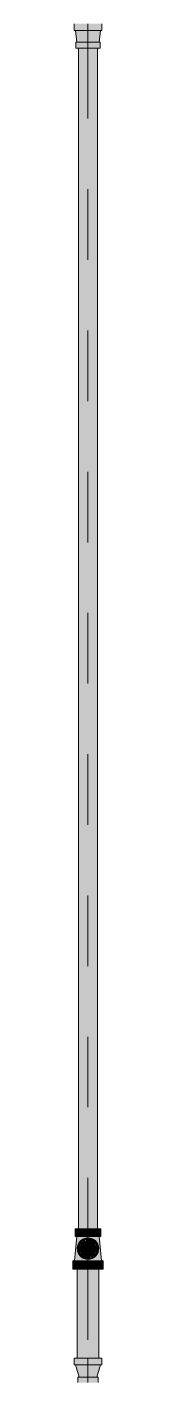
# Model space of a CAD drawing. Header units: millimetres. Extents: x -4000 to 187956, y -58990 to 162485.
# Drawn here: x 12116 to 12184, y 131155 to 134196 of the extents above; entities that cross this region are included whole.
import ezdxf

# ---------------------------------------------------------------- set-up
doc = ezdxf.new("R2010")
doc.units = ezdxf.units.MM
doc.linetypes.add('Dash 1_16_', pattern=[317.5, 158.75, -158.75])
for name, color, linetype, lineweight in [('F-SPRN', 3, 'Continuous', 9), ('P-PIPE', 3, 'Continuous', 9), ('P-PIPE-CNTR', 3, 'Continuous', 9)]:
    doc.layers.add(name, color=color, linetype=linetype, lineweight=lineweight)

# ---------------------------------------------------------------- blocks, each defined once
blk = doc.blocks.new('Sprinkler_Up - DN20-V214-FFS - TANG 1')
at = {"layer": 'F-SPRN', "transparency": 33554534}
for points in [[(-22.2, 0), (-3.9, 0.7), (-1.7, 2.9), (-1.2, 3.5), (-0.6, 4), (0.6, 4), (1.2, 3.5), (1.7, 2.9), (4.6, 0), (22.2, 0), (18, 13.1), (6.9, 21.2), (-8.4, 20.1), (-18.2, 12.5), (-20.5, 5.2)], [(3.4, -21.2), (6.9, -21.2), (18, -13.1), (22.2, 0), (3.9, -0.7), (1.7, -2.9), (1.2, -3.5), (0.6, -4), (-0.6, -4), (-1.2, -3.5), (-1.7, -2.9), (-4.6, 0), (-22.2, 0), (-18, -13.1), (-6.9, -21.2), (0, -21.2)], [(0, -16.7), (4.3, -16.1), (11.8, -11.8), (16.1, -4.3), (16.1, 4.3), (10.8, 12.5), (8.3, 14.4), (0, 16.7), (-4.3, 16.1), (-11.8, 11.8), (-16.1, 4.3), (-16.1, -4.3), (-11.8, -11.8), (-8.3, -14.4)], [(0, -15.6), (7.8, -13.5), (13.5, -7.8), (15.1, -4), (15.1, 4), (13.5, 7.8), (7.8, 13.5), (0, 15.6), (-9.1, 12.5), (-11, 11), (-15.1, 4), (-15.1, -4), (-11, -11), (-7.8, -13.5)], [(-10.9, -5.5), (-10.9, 5.4), (-14.5, 5.4), (-14.5, -5.5)], [(-10.9, -5.5), (-7.7, -5.5), (-8.4, 5.4), (-10.9, 5.4)], [(0, -5.5), (0, 5.4), (-7.7, 5.4), (-7.7, -5.5)], [(0, 0), (5.7, 0), (2.9, 4.9), (-2.9, 4.9), (-5.7, 0)], [(2.9, -4.9), (5.7, 0), (-5.7, 0), (-2.9, -4.9)], [(0, 0), (4.6, 0), (0, 4.6), (-4.6, 0)], [(0, -4.6), (4.6, 0), (-4.6, 0)], [(0, -2.6), (1.3, 0), (-1.8, 0)], [(-1.3, 0), (1.8, 0), (0, 2.6)], [(7.7, -5.5), (7.7, 5.4), (0, 5.4), (0, -5.5)], [(10.9, -5.5), (10.9, 5.4), (7.7, 5.4), (7.7, -5.5)], [(14.5, -5.5), (14.5, 5.4), (10.9, 5.4), (10.9, -5.5)]]:
    blk.add_hatch(color=1, dxfattribs=at).paths.add_polyline_path(points)
at = {"layer": 'F-SPRN', "color": 1}
for p, q in [((-11.5, 5.4), (-14.5, 5.4)), ((-14.5, 5.4), (-11.3, 5.4)), ((-14.5, 5.4), (-14.5, 3.7)), ((-14.5, 3.3), (-14.5, 0)), ((-11.5, 5.4), (-11.5, 4)), ((-10.9, 1.9), (-10.9, 3.6)), ((-10.8, 5.4), (-8.4, 5.4)), ((-8.1, 5.4), (-10.8, 5.4)), ((-8.4, 5.4), (-7.7, 5.4)), ((-8.1, 5.4), (-8.1, 2.8)), ((-8.1, 2.5), (-8.1, 0.7)), ((-7.7, 4.8), (-7.7, 2.7)), ((-7.7, 4.8), (-7.7, 2.7)), ((-7.7, 2.1), (-7.7, 0.5)), ((-7.7, 2.1), (-7.7, 0.5)), ((-6.7, 5.4), (-4.7, 5.4)), ((-5.8, 3.8), (-5.8, 2.2)), ((-2.1, 0), (-2.1, 0)), ((-2.1, 0), (-2.1, -0.1)), ((0, 2.1), (-0.1, 2.1)), ((2.1, 0), (2.1, 0.1)), ((2.1, 0), (2.1, 0)), ((4.7, 5.4), (6.5, 5.4)), ((7.7, 5.4), (10.8, 5.4)), ((7.7, 5.2), (7.7, 2.7)), ((7.7, 5.2), (7.7, 2.7)), ((7.7, 2.3), (7.7, 0.5)), ((7.7, 2.3), (7.7, 0.5)), ((10.8, 5.4), (8.1, 5.4)), ((8.1, 5.4), (8.1, 2.8)), ((8.1, 2.5), (8.1, 0.4)), ((10.9, 5.4), (14.5, 5.4)), ((10.9, 3.6), (10.9, 0.2)), ((14.5, 5.4), (11.5, 5.4)), ((11.5, 5.4), (11.5, 4)), ((11.5, 3), (11.5, 0.2)), ((14.5, 5.4), (14.5, -5.5)), ((-14.5, -1.3), (-14.5, -3.7)), ((-11.1, -5.5), (-14.5, -5.5)), ((-14.5, -5.5), (-11.5, -5.5)), ((-10.9, -2.6), (-10.9, -1.3)), ((-10.8, -5.5), (-8.1, -5.5)), ((-7.7, -5.5), (-10.8, -5.5)), ((-8.1, -4.2), (-8.1, -5.5)), ((-7.7, -2.7), (-7.7, -4)), ((-7.7, -2.7), (-7.7, -4)), ((-7, -5.5), (-5.8, -5.5)), ((-4.8, -5.5), (-7, -5.5)), ((-5.8, -2.3), (-5.8, -3.8)), ((-2.1, -0.3), (-2, -0.4)), ((-2, -0.4), (-2, -0.5)), ((-2, -0.5), (-2, -0.6)), ((-2, -0.6), (-2, -0.7)), ((-2, -0.7), (-1.9, -0.7)), ((-1.9, -0.7), (-1.9, -0.8)), ((-1.9, -0.8), (-1.9, -0.9)), ((-1.9, -0.9), (-1.8, -1)), ((-1.8, -1), (-1.8, -1.1)), ((-1.8, -1), (-1.8, -1)), ((-1.8, -1.1), (-1.7, -1.2)), ((-1.7, -1.2), (-1.6, -1.3)), ((-1.7, -1.2), (-1.7, -1.2)), ((-1.6, -1.3), (-1.6, -1.4)), ((-1.6, -1.4), (-1.5, -1.4)), ((-1.5, -1.4), (-1.4, -1.5)), ((-1.4, -1.5), (-1.3, -1.6)), ((-1.4, -1.5), (-1.4, -1.5)), ((-1.3, -1.6), (-1.3, -1.7)), ((-1.3, -1.7), (-1.2, -1.7)), ((-1.2, -1.7), (-1.1, -1.7)), ((-1.1, -1.7), (-1.1, -1.8)), ((-1.1, -1.8), (-1, -1.8)), ((-1, -1.8), (-0.9, -1.9)), ((-0.9, -1.9), (-0.8, -1.9)), ((-0.8, -1.9), (-0.7, -2)), ((-0.8, -1.9), (-0.8, -1.9)), ((-0.7, -2), (-0.6, -2)), ((-0.6, -2), (-0.5, -2)), ((-0.5, -2), (-0.4, -2)), ((-0.4, -2), (-0.3, -2.1)), ((-0.4, -2), (-0.4, -2)), ((-0.3, -2.1), (-0.2, -2.1)), ((-0.2, -2.1), (-0.1, -2.1)), ((-0.1, -2.1), (0, -2.1)), ((0, -2.1), (0.1, -2.1)), ((0.1, -2.1), (0.2, -2.1)), ((0.1, -2.1), (0.1, -2.1)), ((0.2, -2.1), (0.3, -2.1)), ((0.3, -2.1), (0.4, -2)), ((0.4, -2), (0.5, -2)), ((0.5, -2), (0.6, -2)), ((0.6, -2), (0.7, -2)), ((0.6, -2), (0.6, -2)), ((0.7, -2), (0.8, -1.9)), ((0.8, -1.9), (0.9, -1.9)), ((0.9, -1.9), (1, -1.8)), ((0.9, -1.9), (0.9, -1.9)), ((1, -1.8), (1.1, -1.8)), ((1.1, -1.8), (1.2, -1.7)), ((1.2, -1.7), (1.3, -1.6)), ((1.2, -1.7), (1.2, -1.7)), ((1.3, -1.6), (1.4, -1.6)), ((1.4, -1.5), (1.5, -1.5)), ((1.4, -1.6), (1.4, -1.5)), ((1.5, -1.4), (1.6, -1.3)), ((1.5, -1.5), (1.5, -1.4)), ((1.6, -1.3), (1.7, -1.2)), ((1.6, -1.3), (1.6, -1.3)), ((1.7, -1.1), (1.8, -1.1)), ((1.7, -1.2), (1.7, -1.1)), ((1.8, -1), (1.9, -0.9)), ((1.8, -1.1), (1.8, -1)), ((1.9, -0.8), (2, -0.7)), ((1.9, -0.8), (1.9, -0.8)), ((1.9, -0.9), (1.9, -0.8)), ((2, -0.4), (2.1, -0.3)), ((2, -0.5), (2, -0.4)), ((2, -0.5), (2, -0.5)), ((2, -0.6), (2, -0.5)), ((2, -0.7), (2, -0.6)), ((2.1, -0.1), (2.1, 0)), ((2.1, -0.2), (2.1, -0.1)), ((2.1, -0.3), (2.1, -0.2)), ((7, -5.5), (4.8, -5.5)), ((5.8, -2.2), (5.8, -3.8)), ((5.8, -5.5), (7, -5.5)), ((7.7, -0.5), (7.7, -2.3)), ((7.7, -0.5), (7.7, -2.3)), ((7.7, -2.7), (7.7, -5.4)), ((7.7, -2.7), (7.7, -5.4)), ((10.8, -5.5), (7.7, -5.5)), ((8.1, -0.4), (8.1, -2.5)), ((8.1, -2.8), (8.1, -5.5)), ((8.1, -5.5), (10.8, -5.5)), ((10.9, -0.2), (10.9, -3.6)), ((14.5, -5.5), (10.9, -5.5)), ((11.5, -0.2), (11.5, -3)), ((11.5, -4), (11.5, -5.5)), ((11.5, -5.5), (14.5, -5.5))]:
    blk.add_line(p, q, dxfattribs=at)
at = {"layer": 'F-SPRN', "color": 1, "flags": 128}
for points in [[(-0.6, 2), (-0.7, 2), (-0.8, 1.9), (-0.9, 1.9), (-0.9, 1.9), (-1, 1.8), (-1.1, 1.8), (-1.2, 1.7), (-1.2, 1.7), (-1.3, 1.6), (-1.4, 1.6), (-1.4, 1.5), (-1.5, 1.5), (-1.5, 1.4), (-1.6, 1.3), (-1.6, 1.3), (-1.7, 1.2), (-1.7, 1.1), (-1.8, 1.1), (-1.8, 1), (-1.9, 0.9), (-1.9, 0.8), (-1.9, 0.8), (-2, 0.7), (-2, 0.6), (-2, 0.5), (-2, 0.5), (-2, 0.4), (-2.1, 0.3), (-2.1, 0.2), (-2.1, 0.1), (-2.1, 0)], [(-0.5, 2), (-0.6, 2), (-0.6, 2)], [(-0.1, 2.1), (-0.1, 2.1), (-0.2, 2.1), (-0.3, 2.1), (-0.4, 2), (-0.5, 2)], [(2.1, 0.1), (2.1, 0.2), (2.1, 0.2), (2.1, 0.3), (2, 0.4), (2, 0.5), (2, 0.6), (2, 0.7), (1.9, 0.7), (1.9, 0.8), (1.9, 0.9), (1.8, 1), (1.8, 1), (1.8, 1.1), (1.7, 1.2), (1.7, 1.2), (1.6, 1.3), (1.6, 1.4), (1.5, 1.4), (1.4, 1.5), (1.4, 1.5), (1.3, 1.6), (1.3, 1.7), (1.2, 1.7), (1.1, 1.7), (1.1, 1.8), (1, 1.8), (0.9, 1.9), (0.8, 1.9), (0.8, 1.9), (0.7, 2), (0.6, 2), (0.5, 2), (0.4, 2), (0.4, 2), (0.3, 2.1), (0.2, 2.1), (0.1, 2.1), (0, 2.1)], [(-2.1, -0.1), (-2.1, -0.2), (-2.1, -0.2), (-2.1, -0.3)]]:
    blk.add_lwpolyline(points, dxfattribs=at)
at = {"layer": 'F-SPRN', "color": 1}
for radius, start, end in [(22.2, 360, 180), (21.9, 165.6773, 179.2615), (21.9, 144.9438, 164.8151), (21.9, 144, 144.9438), (21.9, 126.6942, 143.2701), (16.7, 167.6802, 180), (16.7, 167.6802, 180), (16.7, 155.3879, 164.9693), (16.7, 155.3879, 164.9693), (15.6, 166.4265, 180), (15.6, 166.4265, 180), (15.6, 150.9409, 165), (15.6, 159.6139, 165), (16.7, 136.7213, 149.931), (16.7, 136.7213, 149.931), (15.6, 150.9409, 156.3845), (15.6, 138.4214, 150), (15.6, 138.4214, 150), (21.9, 108.2621, 125.7507), (16.7, 130.7528, 135), (16.7, 130.7528, 135), (16.7, 121.4181, 130.5751), (16.7, 121.4181, 130.5751), (15.6, 126.205, 133.2078), (15.6, 126.205, 133.2078), (15.6, 120, 125.904), (15.6, 120, 125.904), (16.7, 120, 120.171), (16.7, 120, 120.171), (16.7, 106.5995, 120), (16.7, 106.5995, 120), (15.6, 114.4363, 119.9813), (15.6, 114.4363, 119.9813), (21.9, 99.348, 107.901), (4.63, 155.7832, 180), (4.63, 155.7832, 180), (16.7, 96.4143, 105), (16.7, 96.4143, 105), (4.63, 109.0192, 138.2703), (4.63, 109.0192, 138.2703), (21.9, 90.145, 98.8503), (15.6, 95.5762, 100.6843), (15.6, 95.5762, 100.6843), (2.56, 109.0192, 168.8278), (2.56, 109.0192, 168.8278), (2.04, 109.0192, 180), (16.7, 83.0684, 90), (16.7, 83.0684, 90), (4.63, 17.9592, 90), (4.63, 17.9592, 90), (3.81, 57.0577, 90), (2.56, 14.5599, 90), (2.56, 14.5599, 90), (2.04, 10.4703, 90), (21.9, 72.5583, 89.4624), (15.6, 75.573, 80.5892), (15.6, 75.573, 80.5892), (3.81, 16.1605, 43.8358), (15.6, 67.5614, 74.5481), (15.6, 67.5614, 74.5481), (16.7, 60, 75), (16.7, 60, 75), (15.6, 60.0187, 65.5637), (15.6, 60.0187, 65.5637), (21.9, 54.2493, 71.7379), (15.6, 54.096, 60), (15.6, 54.096, 60), (16.7, 49.4249, 58.5819), (16.7, 49.4249, 58.5819), (15.6, 46.7922, 53.795), (15.6, 46.7922, 53.795), (16.7, 45, 49.2472), (16.7, 45, 49.2472), (15.6, 30, 41.5786), (15.6, 30, 41.5786), (16.7, 30, 43.2787), (16.7, 30, 43.2787), (21.9, 36.7299, 53.3058), (15.6, 23.6155, 29.5646), (15.6, 15, 29.5646), (15.6, 15, 20.3861), (16.7, 15, 24.6121), (16.7, 15, 24.6121), (15.6, 360, 13.6618), (15.6, 0, 13.6618), (16.7, 360, 12.3198), (16.7, 0, 12.3198), (21.9, 35.0562, 36), (21.9, 15.1849, 35.0562), (21.9, 0.7385, 14.3227), (22.2, 180, 360), (21.9, 180.7385, 194.3227), (21.9, 195.1849, 215.2302), (21.9, 216.7299, 233.3058), (16.7, 180, 192.3198), (16.7, 180, 192.3198), (16.7, 195.0307, 204.6121), (16.7, 195.0307, 204.6121), (15.6, 181.9082, 193.6618), (15.6, 181.9082, 193.6618), (15.6, 197.3339, 209.5646), (15.6, 197.3339, 209.5646), (16.7, 210.069, 223.2787), (16.7, 210.069, 223.2787), (15.6, 212.5472, 221.5786), (15.6, 212.5472, 221.5786), (21.9, 234.2493, 251.7379), (16.7, 229.4249, 238.5819), (16.7, 229.4249, 238.5819), (15.6, 237.3438, 240), (15.6, 237.3438, 240), (16.7, 239.829, 240), (16.7, 239.829, 240), (16.7, 240, 255), (16.7, 240, 255), (15.6, 240.0187, 254.5481), (15.6, 240.0187, 254.5481), (21.9, 252.5583, 269.4624), (4.63, 197.9592, 0), (4.63, 197.9592, 360), (15.6, 255, 267.64), (15.6, 255, 267.64), (3.81, 196.1605, 360), (2.56, 191.1677, 270), (2.56, 191.1677, 270), (2.04, 190.4703, 270), (16.7, 263.0684, 270), (16.7, 263.0684, 270), (2.04, 270, 0), (2.56, 270, 0), (2.56, 270, 360), (21.9, 270.145, 278.8503), (15.6, 275.5762, 280.6843), (15.6, 275.5762, 280.6843), (16.7, 276.4143, 285), (16.7, 276.4143, 285), (21.9, 279.348, 287.901), (16.7, 286.5995, 300), (16.7, 286.5995, 300), (15.6, 294.4363, 299.9813), (15.6, 294.4363, 299.9813), (21.9, 288.2621, 305.7507), (15.6, 300, 313.2078), (15.6, 300, 313.2078), (16.7, 301.4181, 310.5751), (16.7, 301.4181, 310.5751), (15.6, 318.4214, 330), (15.6, 318.4214, 330), (16.7, 316.7213, 330), (16.7, 316.7213, 330), (21.9, 306.6942, 323.2701), (15.6, 330.4354, 345), (15.6, 330.4354, 336.3845), (15.6, 339.6139, 345), (15.6, 346.3382, 360), (15.6, 346.3382, 360), (16.7, 335.3879, 345), (16.7, 335.3879, 345), (16.7, 347.6802, 360), (16.7, 347.6802, 360), (21.9, 324.7698, 344.8151), (21.9, 345.6773, 359.2615)]:
    blk.add_arc((0, 0), radius, start, end, dxfattribs=at)
blk = doc.blocks.new('Steel_Transition_Threaded_HoaPhat - Standard-V217-FFS - TANG 1')
at = {"layer": 'P-PIPE', "lineweight": 13, "transparency": 33554534}
h = blk.add_hatch(color=1, dxfattribs=at)
h.paths.add_polyline_path([(12150, 131427.6), (12155.8, 131428.4), (12161.3, 131430.6), (12165.9, 131434.2), (12169.5, 131438.8), (12171.7, 131444.3), (12172.5, 131450.1), (12171.7, 131455.9), (12168.5, 131462.6), (12165.9, 131466), (12161.3, 131469.6), (12155.8, 131471.8), (12150, 131472.6), (12141.6, 131470.8), (12138.8, 131469.6), (12131.5, 131462.6), (12130.5, 131461.3), (12128.3, 131455.9), (12127.5, 131450.1), (12128.3, 131444.3), (12130.5, 131438.8), (12134.1, 131434.2), (12141.6, 131429.4), (12144.2, 131428.4)])
h.paths.add_polyline_path([(12150, 131430), (12141.6, 131432), (12140, 131432.7), (12135.8, 131435.9), (12132.6, 131440), (12130.6, 131444.9), (12129.9, 131450.1), (12130.6, 131455.3), (12134.5, 131462.6), (12135.8, 131464.3), (12141.6, 131468.2), (12144.8, 131469.5), (12150, 131470.2), (12155.2, 131469.5), (12160.1, 131467.5), (12165.5, 131462.6), (12167.4, 131460.1), (12169.4, 131455.3), (12170.1, 131450.1), (12169.4, 131444.9), (12167.4, 131440), (12164.2, 131435.9), (12160.1, 131432.7), (12155.2, 131430.7)])
for points in [[(12150, 131430), (12150, 131433.7), (12141.8, 131435.9), (12135.8, 131441.9), (12133.6, 131450.1), (12135.8, 131458.3), (12141.8, 131464.3), (12150, 131466.5), (12150, 131470.2), (12141.6, 131468.2), (12140, 131467.5), (12134.5, 131462.6), (12132.6, 131460.1), (12130.6, 131455.3), (12129.9, 131450.1), (12130.6, 131444.9), (12132.6, 131440), (12135.8, 131435.9), (12141.6, 131432), (12144.8, 131430.7)], [(12150, 131431.6), (12154.8, 131432.2), (12159.3, 131434.1), (12163.1, 131437), (12166, 131440.8), (12167.9, 131445.3), (12168.5, 131450.1), (12167.9, 131454.9), (12163.5, 131462.6), (12163.1, 131463.2), (12159.3, 131466.1), (12154.8, 131468), (12150, 131468.6), (12141.6, 131466.5), (12140.8, 131466.1), (12136.5, 131462.6), (12134, 131459.3), (12132.1, 131454.9), (12131.5, 131450.1), (12132.1, 131445.3), (12134, 131440.8), (12136.9, 131437), (12141.6, 131433.7), (12145.2, 131432.2)], [(12150, 131430), (12155.2, 131430.7), (12160.1, 131432.7), (12164.2, 131435.9), (12167.4, 131440), (12169.4, 131444.9), (12170.1, 131450.1), (12169.4, 131455.3), (12165.5, 131462.6), (12164.2, 131464.3), (12160.1, 131467.5), (12155.2, 131469.5), (12150, 131470.2), (12150, 131466.5), (12158.2, 131464.3), (12164.2, 131458.3), (12166.4, 131450.1), (12164.2, 131441.9), (12158.2, 131435.9), (12150, 131433.7)]]:
    blk.add_hatch(color=1, dxfattribs=at).paths.add_polyline_path(points)
at = {"layer": 'P-PIPE', "color": 20, "lineweight": 13}
for radius, start, end in [(22.5, 90, 270), (22.5, 90, 270), (20.1, 166.0499, 193.9501), (20.1, 150, 162.7449), (20.1, 197.2551, 210), (18.5, 166.5939, 180), (18.5, 166.5939, 193.4061), (18.5, 180, 193.4061), (18.5, 157.6232, 165), (18.5, 157.6232, 165), (18.5, 195, 202.3768), (18.5, 195, 202.3768), (20.1, 141.0399, 148.1553), (16.4, 168.5467, 178.9063), (16.4, 184.8393, 191.4533), (18.5, 137.133, 150), (18.5, 137.133, 150), (16.4, 158.0319, 163.506), (20.1, 128.8856, 139.8677), (16.4, 143.5463, 150), (18.5, 135, 137.133), (18.5, 135, 137.133), (18.5, 123.4976, 133.2041), (18.5, 123.4976, 133.2041), (20.1, 109.6859, 125.0043), (16.4, 121.0738, 128.0319), (18.5, 106.819, 120), (18.5, 106.819, 120), (16.4, 120, 120.7673), (16.4, 115.1607, 120), (16.4, 107.4657, 111.9681), (20.1, 100.9975, 105), (18.5, 91.4353, 103.2046), (18.5, 91.4353, 103.2046), (16.4, 96.2132, 104.6042), (20.1, 90.5246, 98.5089), (22.5, 270, 90), (22.5, 270, 90), (18.5, 78.0986, 90), (18.5, 78.0986, 90), (20.1, 75.0607, 87.9279), (18.5, 60, 75), (18.5, 60, 75), (16.4, 66.9681, 72.9388), (20.1, 54.9957, 75), (16.4, 50.4733, 56.6389), (18.5, 46.7959, 56.5024), (18.5, 46.7959, 56.5024), (20.1, 40.1323, 51.1144), (16.4, 30, 38.0319), (18.5, 42.867, 45), (18.5, 42.867, 45), (18.5, 30, 42.867), (18.5, 30, 42.867), (16.4, 338.0319, 342.8691), (20.1, 31.8447, 38.9601), (16.4, 0, 8.0319), (16.4, 353.5463, 0), (18.5, 15, 22.3768), (18.5, 15, 22.3768), (18.5, 337.6232, 345), (18.5, 337.6232, 345), (20.1, 17.2551, 30), (20.1, 330, 342.7449), (18.5, 0, 13.4061), (18.5, 346.5939, 13.4061), (18.5, 346.5939, 0), (20.1, 346.0499, 13.9501), (20.1, 211.8447, 231.1144), (18.5, 210, 223.5703), (18.5, 210, 223.5703), (16.4, 210.6635, 216.4537), (18.5, 226.7959, 236.5024), (18.5, 226.7959, 236.5024), (20.1, 234.9957, 255), (16.4, 230.4733, 236.6389), (18.5, 240, 255), (18.5, 240, 255), (16.4, 239.2327, 240), (16.4, 240, 246.5955), (16.4, 250.3629, 255), (20.1, 255.0607, 267.9279), (18.5, 258.0986, 270), (18.5, 258.0986, 270), (16.4, 264.1652, 268.506), (20.1, 270.5246, 278.5089), (18.5, 271.4353, 283.2046), (18.5, 271.4353, 283.2046), (16.4, 276.2132, 283.9063), (20.1, 280.9975, 285), (16.4, 287.4657, 291.9681), (18.5, 286.819, 300), (18.5, 286.819, 300), (16.4, 293.4045, 300), (20.1, 289.6859, 305.0043), (18.5, 303.4976, 313.2041), (18.5, 303.4976, 313.2041), (20.1, 308.8856, 328.1553), (18.5, 316.4297, 330), (18.5, 316.4297, 330)]:
    blk.add_arc((12150, 131450.1), radius, start, end, dxfattribs=at)

msp = doc.modelspace()

# ---------------------------------------------------------------- hatches: boundary and pattern name
at = {"layer": 'P-PIPE', "transparency": 33554534}
for points in [[(12150, 134188.6), (12180.8, 134188.6), (12179.8, 134203.5), (12119.2, 134203.5), (12120.3, 134188.6), (12142, 134188.6)], [(12171.5, 134162.2), (12174.8, 134162.2), (12177.1, 134188.6), (12121.9, 134188.6), (12126.1, 134162.2), (12167.5, 134162.2)], [(12177.4, 134148.9), (12176.4, 134162.2), (12122.7, 134162.2), (12123.6, 134148.9), (12176.4, 134148.9)], [(12139.5, 131494.3), (12150, 131494.3), (12150, 134148.9), (12128.9, 134148.9), (12129.6, 131494.3), (12135.1, 131494.3)], [(12150, 131494.3), (12171.1, 131494.3), (12170.4, 134148.9), (12150, 134148.9), (12150, 131499.1)], [(12121, 131422.2), (12150, 131422.2), (12150, 131428.9), (12141.6, 131430.8), (12136.3, 131434), (12131.8, 131439.3), (12129.3, 131445.9), (12129.1, 131453.5), (12133.3, 131462.6), (12136.2, 131466.1), (12144.4, 131470.2), (12150, 131471.2), (12150, 131477.6), (12124.7, 131477.6), (12120, 131422.2)], [(12141.6, 131477.6), (12150, 131477.6), (12150, 131494.3), (12121.4, 131494.3), (12122.4, 131477.6), (12135.7, 131477.6)], [(12150, 131426), (12156.2, 131426.8), (12162.1, 131429.2), (12167.1, 131433), (12170.9, 131438), (12173.3, 131443.8), (12174.1, 131450.1), (12173.3, 131456.3), (12170.5, 131462.6), (12167.1, 131467.1), (12162.1, 131471), (12156.2, 131473.4), (12150, 131474.2), (12141.6, 131472.5), (12137.9, 131471), (12133, 131467.1), (12129.1, 131462.1), (12126.7, 131456.3), (12125.9, 131450.1), (12126.7, 131443.8), (12129.1, 131438), (12133, 131433), (12141.6, 131427.7), (12143.8, 131426.8), (12148.9, 131426.1)], [(12178.6, 131477.6), (12177.7, 131494.3), (12150, 131494.3), (12150, 131477.6), (12177.7, 131477.6)], [(12179, 131422.2), (12180, 131422.2), (12174.4, 131477.6), (12150, 131477.6), (12150, 131471.2), (12159.1, 131468.9), (12163.8, 131466.1), (12168.4, 131460.6), (12170.9, 131453.5), (12170.7, 131445.9), (12168.2, 131439.3), (12163.7, 131434), (12157.5, 131430.3), (12150, 131428.9), (12150, 131422.2), (12177.1, 131422.2)], [(12141.7, 131435.6), (12142.8, 131437.6), (12141.7, 131441.7), (12142.8, 131445.9), (12145.8, 131449), (12157.2, 131454.3), (12158.4, 131458.4), (12157.2, 131462.6), (12155.9, 131464.3), (12150, 131466.8), (12141.6, 131464.5), (12135.5, 131458.4), (12133.3, 131450.1), (12135.5, 131441.7), (12141.6, 131435.6)], [(12150, 131433.4), (12158.4, 131435.6), (12161.8, 131438.3), (12166.1, 131445.8), (12166.1, 131454.4), (12160.9, 131462.6), (12158.4, 131464.6), (12150, 131466.8), (12145.7, 131466.2), (12138.2, 131461.9), (12133.9, 131454.4), (12133.9, 131445.8), (12138.2, 131438.3), (12141.7, 131435.6)], [(12117.4, 131403.8), (12150, 131403.8), (12150, 131422.2), (12116.2, 131422.2), (12116.2, 131403.8)], [(12183.8, 131403.8), (12182.6, 131422.2), (12150, 131422.2), (12150, 131403.8), (12182.6, 131403.8)], [(12143.8, 131203.5), (12150, 131203.5), (12150, 131403.8), (12125.9, 131403.8), (12126.7, 131203.5), (12137.9, 131203.5)], [(12150, 131203.5), (12174.1, 131203.5), (12173.3, 131403.8), (12150, 131403.8), (12150, 131280.1)], [(12119.2, 131188.6), (12180.8, 131188.6), (12179.8, 131203.5), (12119.2, 131203.5)], [(12164.2, 131160.7), (12170.1, 131160.7), (12177.1, 131188.6), (12121.9, 131188.6), (12130.6, 131160.7), (12160.1, 131160.7)], [(12172.5, 131148.9), (12171.7, 131160.7), (12127.5, 131160.7), (12128.3, 131148.9), (12171.7, 131148.9)]]:
    msp.add_hatch(color=1, dxfattribs=at).paths.add_polyline_path(points)

# ---------------------------------------------------------------- linework, layer by layer
at = {"layer": 'P-PIPE', "color": 20, "lineweight": 13}
for p, q in [((12119.2, 134203.5), (12119.2, 134188.6)), ((12119.2, 134188.6), (12121.7, 134188.6)), ((12119.2, 134188.6), (12180.8, 134188.6)), ((12121.9, 134188.6), (12125.2, 134162.2)), ((12123.3, 134188.6), (12128.2, 134188.6)), ((12128.2, 134188.6), (12134.6, 134188.6)), ((12134.6, 134188.6), (12142, 134188.6)), ((12142.7, 134188.6), (12150, 134188.6)), ((12150, 134188.6), (12157.3, 134188.6)), ((12158, 134188.6), (12165.4, 134188.6)), ((12165.4, 134188.6), (12171.8, 134188.6)), ((12171.8, 134188.6), (12176.7, 134188.6)), ((12174.8, 134162.2), (12178.1, 134188.6)), ((12178.3, 134188.6), (12180.8, 134188.6)), ((12180.8, 134188.6), (12180.8, 134203.5)), ((12122.7, 134162.2), (12122.7, 134148.9)), ((12177.4, 134162.2), (12122.7, 134162.2)), ((12125, 134162.2), (12122.7, 134162.2)), ((12130.7, 134162.2), (12126.3, 134162.2)), ((12136.3, 134162.2), (12130.7, 134162.2)), ((12142.9, 134162.2), (12136.3, 134162.2)), ((12150, 134162.2), (12143.6, 134162.2)), ((12156.4, 134162.2), (12150, 134162.2)), ((12163.7, 134162.2), (12157.1, 134162.2)), ((12169.3, 134162.2), (12163.7, 134162.2)), ((12173.7, 134162.2), (12169.3, 134162.2)), ((12177.4, 134162.2), (12175, 134162.2)), ((12177.4, 134148.9), (12177.4, 134162.2)), ((12122.7, 134148.9), (12128.7, 134148.9)), ((12122.7, 134148.9), (12177.4, 134148.9)), ((12128.9, 134148.9), (12128.9, 131494.3)), ((12129.6, 134148.9), (12128.9, 134148.9)), ((12168.3, 134148.9), (12131.7, 134148.9)), ((12131.7, 134148.9), (12136.3, 134148.9)), ((12136.3, 134148.9), (12142.9, 134148.9)), ((12142.9, 134148.9), (12150, 134148.9)), ((12150, 134148.9), (12157.1, 134148.9)), ((12157.1, 134148.9), (12163.7, 134148.9)), ((12163.7, 134148.9), (12168.4, 134148.9)), ((12171.1, 134148.9), (12170.4, 134148.9)), ((12171.1, 131494.3), (12171.1, 134148.9)), ((12171.3, 134148.9), (12177.4, 134148.9)), ((12124.7, 131477.6), (12120, 131422.2)), ((12121.4, 131494.3), (12121.4, 131477.6)), ((12128.8, 131494.3), (12121.4, 131494.3)), ((12150, 131494.3), (12121.4, 131494.3)), ((12121.4, 131477.6), (12124.6, 131477.6)), ((12121.4, 131477.6), (12150, 131477.6)), ((12125.5, 131477.6), (12129.8, 131477.6)), ((12128.9, 131494.3), (12129.6, 131494.3)), ((12129.7, 131494.3), (12135.1, 131494.3)), ((12135, 131494.3), (12129.8, 131494.3)), ((12129.8, 131477.6), (12134.7, 131477.6)), ((12135.6, 131494.3), (12141.6, 131494.3)), ((12142.6, 131494.3), (12135.7, 131494.3)), ((12135.7, 131477.6), (12142.6, 131477.6)), ((12142.5, 131494.3), (12164.4, 131494.3)), ((12150, 131494.3), (12142.6, 131494.3)), ((12143.4, 131477.6), (12150, 131477.6)), ((12157.4, 131494.3), (12150, 131494.3)), ((12178.6, 131494.3), (12150, 131494.3)), ((12150, 131477.6), (12156.6, 131477.6)), ((12150, 131477.6), (12178.6, 131477.6)), ((12164.3, 131494.3), (12157.4, 131494.3)), ((12158.1, 131477.6), (12164.3, 131477.6)), ((12164.9, 131494.3), (12170.3, 131494.3)), ((12170.2, 131494.3), (12165, 131494.3)), ((12165.3, 131477.6), (12170.2, 131477.6)), ((12170.2, 131477.6), (12174.5, 131477.6)), ((12170.4, 131494.3), (12171.1, 131494.3)), ((12178.6, 131494.3), (12171.2, 131494.3)), ((12180, 131422.2), (12175.3, 131477.6)), ((12175.4, 131477.6), (12178.6, 131477.6)), ((12178.6, 131477.6), (12178.6, 131494.3)), ((12116.2, 131422.2), (12116.2, 131403.8)), ((12119.8, 131422.2), (12116.2, 131422.2)), ((12150, 131422.2), (12116.2, 131422.2)), ((12126.1, 131422.2), (12121, 131422.2)), ((12133.1, 131422.2), (12126.1, 131422.2)), ((12141.3, 131422.2), (12133.1, 131422.2)), ((12150, 131422.2), (12142.2, 131422.2)), ((12157.8, 131422.2), (12150, 131422.2)), ((12183.8, 131422.2), (12150, 131422.2)), ((12166.9, 131422.2), (12158.7, 131422.2)), ((12173.9, 131422.2), (12166.9, 131422.2)), ((12176.2, 131422.2), (12173.9, 131422.2)), ((12179, 131422.2), (12177.3, 131422.2)), ((12183.8, 131422.2), (12180.2, 131422.2)), ((12183.8, 131403.8), (12183.8, 131422.2)), ((12116.2, 131403.8), (12125.8, 131403.8)), ((12116.2, 131403.8), (12150, 131403.8)), ((12125.9, 131403.8), (12125.9, 131203.5)), ((12132.9, 131403.8), (12125.9, 131403.8)), ((12126.6, 131403.8), (12132.9, 131403.8)), ((12133.1, 131403.8), (12141.3, 131403.8)), ((12166.9, 131403.8), (12133.1, 131403.8)), ((12141.3, 131403.8), (12150, 131403.8)), ((12150, 131403.8), (12158.7, 131403.8)), ((12150, 131403.8), (12183.8, 131403.8)), ((12158.7, 131403.8), (12166.9, 131403.8)), ((12167.1, 131403.8), (12173.4, 131403.8)), ((12174.1, 131403.8), (12167.1, 131403.8)), ((12174.1, 131203.5), (12174.1, 131403.8)), ((12174.2, 131403.8), (12183.8, 131403.8)), ((12119.2, 131203.5), (12119.2, 131188.6)), ((12180.8, 131203.5), (12119.2, 131203.5)), ((12125.7, 131203.5), (12119.2, 131203.5)), ((12125.9, 131203.5), (12128, 131203.5)), ((12128.2, 131203.5), (12126.5, 131203.5)), ((12134.6, 131203.5), (12129, 131203.5)), ((12129.1, 131203.5), (12170.9, 131203.5)), ((12142, 131203.5), (12134.6, 131203.5)), ((12150, 131203.5), (12142, 131203.5)), ((12158, 131203.5), (12150, 131203.5)), ((12165.4, 131203.5), (12158, 131203.5)), ((12171, 131203.5), (12165.4, 131203.5)), ((12173.5, 131203.5), (12171.8, 131203.5)), ((12172, 131203.5), (12174.1, 131203.5)), ((12180.8, 131203.5), (12174.3, 131203.5)), ((12180.8, 131188.6), (12180.8, 131203.5)), ((12119.2, 131188.6), (12121.7, 131188.6)), ((12119.2, 131188.6), (12180.8, 131188.6)), ((12121.9, 131188.6), (12129.9, 131160.7)), ((12123.3, 131188.6), (12128.2, 131188.6)), ((12128.2, 131188.6), (12134.6, 131188.6)), ((12134.6, 131188.6), (12142, 131188.6)), ((12142.7, 131188.6), (12150, 131188.6)), ((12150, 131188.6), (12157.3, 131188.6)), ((12158, 131188.6), (12165.4, 131188.6)), ((12165.4, 131188.6), (12171.8, 131188.6)), ((12170.1, 131160.7), (12178.1, 131188.6)), ((12171.8, 131188.6), (12176.7, 131188.6)), ((12178.3, 131188.6), (12180.8, 131188.6)), ((12127.5, 131160.7), (12127.5, 131148.9)), ((12172.5, 131160.7), (12127.5, 131160.7)), ((12129.8, 131160.7), (12127.5, 131160.7)), ((12134.1, 131160.7), (12130.6, 131160.7)), ((12138.8, 131160.7), (12134.1, 131160.7)), ((12144.2, 131160.7), (12138.8, 131160.7)), ((12150, 131160.7), (12144.8, 131160.7)), ((12155.2, 131160.7), (12150, 131160.7)), ((12161.3, 131160.7), (12155.8, 131160.7)), ((12165.9, 131160.7), (12161.3, 131160.7)), ((12169.4, 131160.7), (12165.9, 131160.7)), ((12172.5, 131160.7), (12170.2, 131160.7)), ((12172.5, 131148.9), (12172.5, 131160.7))]:
    msp.add_line(p, q, dxfattribs=at)
for radius, start, end in [(24.1, 90, 270), (24.1, 90, 148.5565), (24.1, 272.7305, 90), (24.1, 270, 90), (24.1, 150, 267.2695), (21.1, 165.7378, 177.9758), (21.1, 183.5565, 194.2622), (24.1, 148.5565, 150), (21.1, 158.0211, 165), (21.1, 195, 203.0211), (21.1, 151.0876, 154.6013), (21.1, 137.2293, 141.8404), (21.1, 128.0211, 135), (21.1, 113.5274, 125.8689), (21.1, 108.8679, 113.0211), (21.1, 99.731, 105), (21.1, 90, 98.0211), (21.1, 75, 87.7707), (21.1, 62.2293, 68.0211), (21.1, 54.1311, 60), (21.1, 39.4236, 50.5764), (21.1, 25.3987, 30), (21.1, 336.9789, 345), (21.1, 15, 21.9789), (21.1, 345.7378, 357.9758), (21.1, 2.0242, 12.7707), (21.1, 205.3987, 210), (21.1, 219.3488, 233.0211), (21.1, 234.4236, 245.5764), (21.1, 246.9789, 251.1321), (21.1, 255, 270), (24.1, 267.2695, 270), (21.1, 270, 276.9789), (24.1, 270, 272.7305), (21.1, 279.731, 285), (21.1, 291.9789, 305.8689), (21.1, 315, 320.0725), (21.1, 321.9789, 326.1637), (21.1, 330, 334.6013)]:
    msp.add_arc((12150, 131450.1), radius, start, end, dxfattribs=at)
at = {"layer": 'P-PIPE', "color": 1}
for centre, radius, start, end in [((12150, 131450.1), 16.7, 170.1108, 177.203), ((12150, 131450.1), 16.7, 182.797, 189.8892), ((12150, 131450.1), 16.7, 190.2154, 195.2487), ((12150, 131450.1), 16.7, 157.579, 164.2722), ((12150, 131450.1), 16.7, 120, 120.1687), ((12150, 131441.7), 8.35, 172.0327, 181.5407), ((12150, 131441.7), 8.35, 131.0366, 150), ((12150, 131441.7), 8.35, 115.6806, 125.5287), ((12150, 131441.7), 8.35, 100.6842, 114.0387), ((12150, 131441.7), 8.35, 90, 100.6842), ((12150, 131458.4), 8.35, 270, 280.6842), ((12150, 131458.4), 8.35, 69.0027, 79.2369), ((12150, 131458.4), 8.35, 316.3183, 330), ((12150, 131458.4), 8.35, 30, 30.1617), ((12150, 131458.4), 8.35, 20.1285, 29.0413), ((12150, 131458.4), 8.35, 8.0385, 17.9918), ((12150, 131458.4), 8.35, 352.2824, 1.6717), ((12150, 131450.1), 16.7, 52.0082, 57.203), ((12150, 131450.1), 16.7, 46.0317, 51.8726), ((12150, 131450.1), 16.7, 39.3092, 45.2846), ((12150, 131450.1), 16.7, 32.3031, 39.2955), ((12150, 131450.1), 16.7, 23.314, 31.0974), ((12150, 131450.1), 16.7, 328.9026, 336.686), ((12150, 131450.1), 16.7, 16.9375, 22.421), ((12150, 131450.1), 16.7, 337.2636, 343.0625), ((12150, 131450.1), 16.7, 4.3093, 9.8892), ((12150, 131450.1), 16.7, 231.8726, 237.203), ((12150, 131450.1), 16.7, 239.8313, 240), ((12150, 131441.7), 8.35, 199.9004, 209.0413), ((12150, 131441.7), 8.35, 226.6998, 237.8461), ((12150, 131441.7), 8.35, 249.0027, 259.2369), ((12150, 131450.1), 16.7, 264.6626, 273.5288), ((12150, 131450.1), 16.7, 308.1274, 313.9683), ((12150, 131450.1), 16.7, 314.7154, 320.6908)]:
    msp.add_arc(centre, radius, start, end, dxfattribs=at)
at = {"layer": 'P-PIPE-CNTR', "color": 20, "lineweight": 13}
for p, q in [((12150, 134203.5), (12150, 134148.9)), ((12150, 131474.2), (12150, 131494.3)), ((12150, 131471.2), (12150, 131472.6)), ((12150, 131468.6), (12150, 131470.2)), ((12150, 131463.6), (12150, 131465.2)), ((12150, 131459.8), (12150, 131462.6)), ((12150, 131455.5), (12150, 131459.1)), ((12150, 131452.6), (12150, 131454.3)), ((12150, 131450.1), (12150, 131452.1)), ((12150, 131448), (12150, 131450.1)), ((12150, 131446.1), (12150, 131447.5)), ((12150, 131441.1), (12150, 131444.6)), ((12150, 131438.1), (12150, 131440.1)), ((12150, 131435.3), (12150, 131436.5)), ((12150, 131430), (12150, 131431.6)), ((12150, 131427.6), (12150, 131428.9)), ((12150, 131426.1), (12150, 131427.6)), ((12150, 131403.8), (12150, 131426)), ((12150, 131203.5), (12150, 131148.9))]:
    msp.add_line(p, q, dxfattribs=at)
at = {"layer": 'P-PIPE-CNTR', "color": 1, "linetype": 'Dash 1_16_'}
for p, q in [((12150, 134148.9), (12150, 131494.3)), ((12150, 134148.9), (12150, 131494.3)), ((12150, 131472.6), (12150, 131475.1)), ((12125, 131450.1), (12127.5, 131450.1)), ((12127.8, 131450.1), (12131.5, 131450.1)), ((12131.5, 131450.1), (12133.3, 131450.1)), ((12136.9, 131450.1), (12140.4, 131450.1)), ((12140.4, 131450.1), (12141.6, 131450.1)), ((12145.4, 131450.1), (12147.6, 131450.1)), ((12148.7, 131450.1), (12150, 131450.1)), ((12150, 131471.2), (12150, 131472.6)), ((12150, 131468.6), (12150, 131470.2)), ((12150, 131463.6), (12150, 131465.2)), ((12150, 131459.8), (12150, 131462.6)), ((12150, 131455.5), (12150, 131459.1)), ((12150, 131452.6), (12150, 131454.3)), ((12150, 131450.1), (12150, 131452.1)), ((12150, 131448), (12150, 131450.1)), ((12150, 131450.1), (12151.3, 131450.1)), ((12150, 131445.9), (12150, 131447.5)), ((12150, 131441.1), (12150, 131444.6)), ((12151.8, 131450.1), (12154.6, 131450.1)), ((12155.7, 131450.1), (12163.5, 131450.1)), ((12166.4, 131450.1), (12168.5, 131450.1)), ((12168.5, 131450.1), (12172.2, 131450.1)), ((12172.5, 131450.1), (12175, 131450.1)), ((12150, 131438.1), (12150, 131440.4)), ((12150, 131435), (12150, 131436.5)), ((12150, 131432.2), (12150, 131433.4)), ((12150, 131430), (12150, 131431.6)), ((12150, 131427.6), (12150, 131428.9)), ((12150, 131425.1), (12150, 131427.6)), ((12150, 131403.8), (12150, 131203.5)), ((12150, 131403.8), (12150, 131203.5))]:
    msp.add_line(p, q, dxfattribs=at)

# ---------------------------------------------------------------- block references
at = {"layer": 'F-SPRN', "color": 1}
msp.add_blockref('Sprinkler_Up - DN20-V214-FFS - TANG 1', (12150, 131450.1), dxfattribs=at)
at = {"layer": 'P-PIPE', "color": 20, "lineweight": 13}
msp.add_blockref('Steel_Transition_Threaded_HoaPhat - Standard-V217-FFS - TANG 1', (0, 0), dxfattribs=at)

doc.saveas('drawing.dxf')
